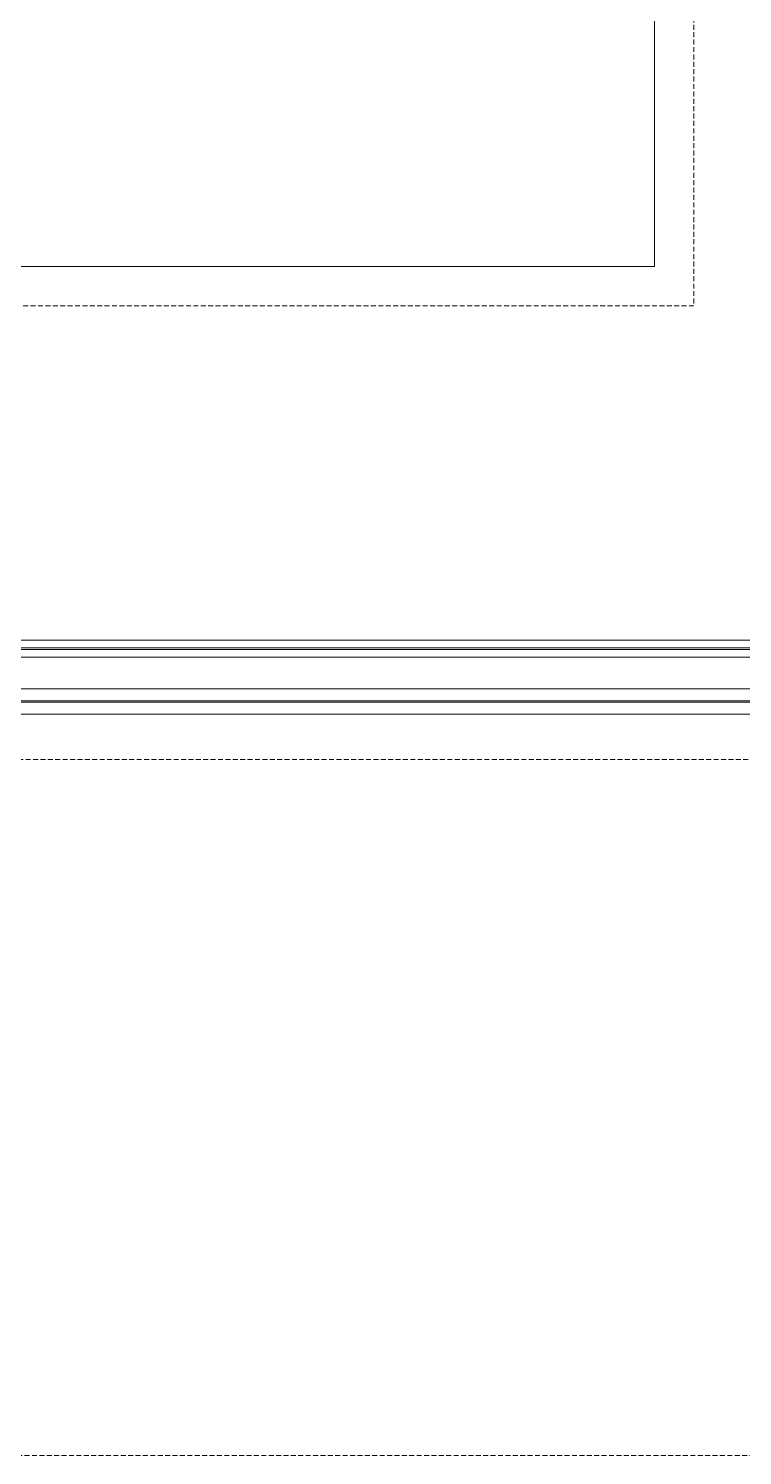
# Model space of a CAD drawing. Extents: x -1457 to 23780, y -2071 to 4205.
# Drawn here: x 13120.8 to 13157, y 284.7 to 357.1 of the extents above; entities that cross this region are included whole.
import ezdxf

# ---------------------------------------------------------------- set-up
doc = ezdxf.new("R2010")
doc.units = 0
doc.header["$MEASUREMENT"] = 0
doc.linetypes.add('HIDDEN', pattern=[0.375, 0.25, -0.125])
doc.layers.get('0').update_dxf_attribs({"color": 9, "lineweight": 9})
doc.layers.add('15', color=9, linetype='Continuous', lineweight=9)
doc.layers.add('M-TEFRIS2-015', color=129, linetype='Continuous', lineweight=9)

# ---------------------------------------------------------------- blocks, each defined once
blk = doc.blocks.new('*U221')
at = {"layer": '15'}
for p, q in [((1.469, -18.947), (65.168, -18.947)), ((1.469, -19.347), (65.168, -19.347)), ((1.469, -19.423), (65.168, -19.423)), ((1.469, -19.823), (65.168, -19.823)), ((1.469, -21.423), (65.168, -21.423)), ((1.469, -22.023), (65.168, -22.023)), ((1.469, -22.099), (65.168, -22.099)), ((1.469, -22.699), (65.168, -22.699))]:
    blk.add_line(p, q, dxfattribs=at)
blk = doc.blocks.new('p-kolon_80x80')
blk.add_lwpolyline([(-40, -40), (40, -40), (40, 40), (-40, 40)], close=True)

msp = doc.modelspace()

# ---------------------------------------------------------------- linework, layer by layer
at = {"layer": 'M-TEFRIS2-015', "linetype": 'HIDDEN', "lineweight": 0}
for points in [[(15478.819, 284.7), (13012.2, 284.7), (13012.2, 1124.027)], [(13047.5, 1124.027), (13047.5, 320), (15478.819, 320)]]:
    msp.add_lwpolyline(points, dxfattribs=at)
msp.add_lwpolyline([(13070.5, 427), (13154.5, 427), (13154.5, 343), (13070.5, 343)], close=True, dxfattribs=at)

# ---------------------------------------------------------------- block references
for name, p in [('p-kolon_80x80', (13112.5, 385)), ('*U221', (13112.5, 345))]:
    msp.add_blockref(name, p, dxfattribs=at)

doc.saveas('drawing.dxf')
